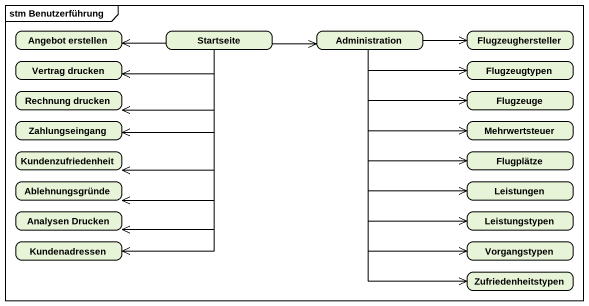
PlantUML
@startuml
mainframe stm Benutzerführung
hide empty description
state "Angebot erstellen" as Angebot_erstellen
state "Vertrag drucken" as Vertrag_drucken
state Startseite
state Administration
state Flugzeughersteller
state Flugzeugtypen
state "Rechnung drucken" as Rechnung_drucken
state Flugzeuge
state Zahlungseingang
state Mehrwertsteuer
state Kundenzufriedenheit
state Flugplätze
state Ablehnungsgründe
state "Analysen Drucken" as Analysen_Drucken
state Leistungen
state Leistungstypen
state Kundenadressen
state Vorgangstypen
state Zufriedenheitstypen
Startseite -left-> Angebot_erstellen
Startseite -left-> Vertrag_drucken
Startseite -right-> Administration
Startseite -left-> Rechnung_drucken
Startseite --> Zahlungseingang
Startseite --> Kundenzufriedenheit
Startseite --> Ablehnungsgründe
Startseite --> Analysen_Drucken
Startseite --> Kundenadressen
Administration -right-> Flugzeughersteller
Administration -right-> Flugzeugtypen
Administration -right-> Flugzeuge
Administration --> Mehrwertsteuer
Administration --> Flugplätze
Administration --> Leistungen
Administration --> Leistungstypen
Administration --> Vorgangstypen
Administration --> Zufriedenheitstypen
@enduml
